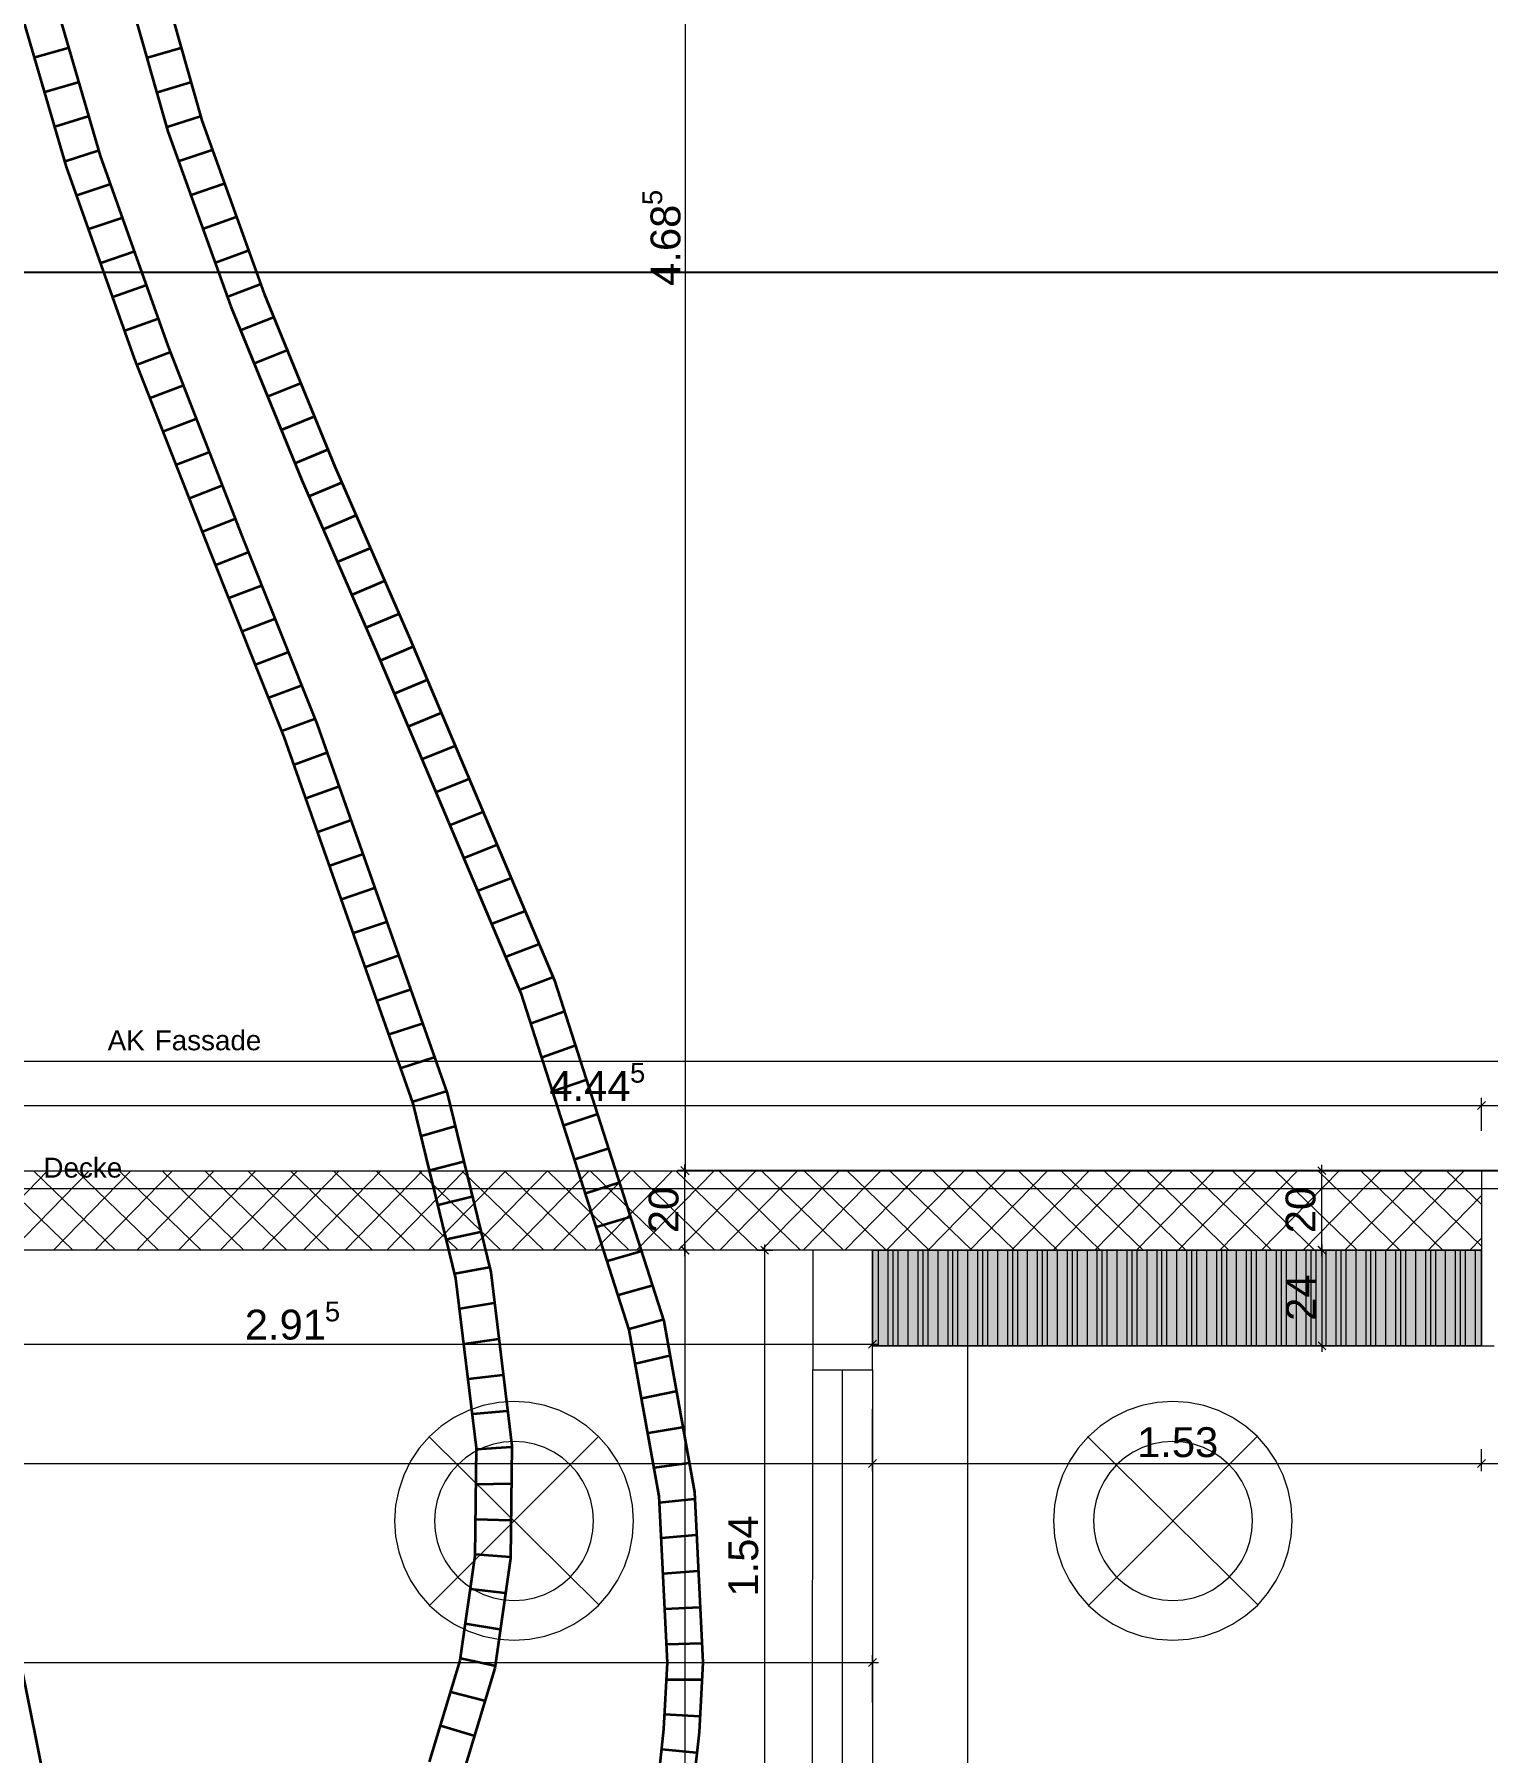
# Model space of a CAD drawing. Extents: x 0 to 1189, y 0 to 841.
# Drawn here: x 763.5 to 836.6, y 605.5 to 691.8 of the extents above; entities that cross this region are included whole.
import ezdxf
from ezdxf.lldxf.tags import DXFTag

# ---------------------------------------------------------------- set-up
doc = ezdxf.new("R2010")
doc.units = 0
doc.layers.get('0').update_dxf_attribs({"lineweight": 35})
for name, color, linetype, lineweight in [('211.5 Stahlbeton Kontur', 7, 'Continuous', 25), ('211.5 Stahlbeton Schraffur', 7, 'Continuous', 25), ('221.5 Aussentüre Holz', 7, 'Continuous', 25), ('221.5 Aussentüre_ Nebentüre', 7, 'Continuous', 25), ('225.2 Dämmung Aussen', 7, 'Continuous', 25), ('Beleuchtung', 7, 'Continuous', 25), ('Bemassung', 7, 'Continuous', 25), ('Gebäude Kontur', 7, 'Continuous', 25)]:
    doc.layers.add(name, color=color, linetype=linetype, lineweight=lineweight)
for name, color, linetype, lineweight, true_color in [('L_Abluft_eingelegt', 7, 'fein_strichliert', 35, 0xffcc00), ('L_Mass', 5, 'Continuous', 25, 0x0000ff), ('L_Zuluft_eingelegt', 1, 'fein_strichliert', 35, 0xff0000)]:
    doc.layers.add(name, color=color, linetype=linetype, lineweight=lineweight, true_color=true_color)
doc.styles.get("Standard").update_dxf_attribs({"font": 'arial.ttf'})
tags = doc.linetypes.add('fein_strichliert', pattern=[4, 1, -2, 1]).pattern_tags.tags
tags[8:9] = [DXFTag(74, 4), DXFTag(75, 0), DXFTag(340, '0'), DXFTag(46, 0.0), DXFTag(50, 0.0), DXFTag(44, 0.0), DXFTag(45, 0.0)]
tags[6:7] = [DXFTag(74, 4), DXFTag(75, 0), DXFTag(340, '0'), DXFTag(46, 0.0), DXFTag(50, 0.0), DXFTag(44, 0.0), DXFTag(45, 0.0)]
tags[4:5] = [DXFTag(74, 4), DXFTag(75, 0), DXFTag(340, '0'), DXFTag(46, 0.0), DXFTag(50, 0.0), DXFTag(44, 0.0), DXFTag(45, 0.0)]
tags = doc.linetypes.add('Strichlin_lang', pattern=[0.5, 0.3, -0.2]).pattern_tags.tags
tags[6:7] = [DXFTag(74, 4), DXFTag(75, 0), DXFTag(340, '0'), DXFTag(46, 1.0), DXFTag(50, 0.0), DXFTag(44, 0.0), DXFTag(45, 0.0)]
tags[4:5] = [DXFTag(74, 4), DXFTag(75, 0), DXFTag(340, '0'), DXFTag(46, 1.0), DXFTag(50, 0.0), DXFTag(44, 0.0), DXFTag(45, 0.0)]
tags = doc.linetypes.add('Wipeout_Contour', pattern=[1, 0, -1]).pattern_tags.tags
tags[6:7] = [DXFTag(74, 4), DXFTag(75, 0), DXFTag(340, '0'), DXFTag(46, 1.0), DXFTag(50, 0.0), DXFTag(44, 0.0), DXFTag(45, 0.0)]
tags[4:5] = [DXFTag(74, 4), DXFTag(75, 0), DXFTag(340, '0'), DXFTag(46, 1.0), DXFTag(50, 0.0), DXFTag(44, 0.0), DXFTag(45, 0.0)]

# ---------------------------------------------------------------- blocks, each defined once
blk = doc.blocks.new('Referenz-A0SO6TOG06', base_point=(4.401, 96.704))
at = {"layer": '211.5 Stahlbeton Kontur', "color": 0, "lineweight": 18}
for p, q in [((747.342, 634.723), (836.241, 634.723)), ((836.241, 634.723), (836.241, 630.721)), ((836.241, 630.721), (747.342, 630.721))]:
    blk.add_line(p, q, dxfattribs=at)
at = {"layer": '211.5 Stahlbeton Schraffur', "color": 0, "lineweight": 13}
for p, q in [((760.313, 630.721), (764.208, 634.723)), ((765.467, 630.721), (761.353, 634.723)), ((762.406, 630.721), (766.301, 634.723)), ((767.618, 630.721), (763.504, 634.723)), ((764.499, 630.721), (768.393, 634.723)), ((769.769, 630.721), (765.655, 634.723)), ((766.592, 630.721), (770.486, 634.723)), ((771.92, 630.721), (767.806, 634.723)), ((768.685, 630.721), (772.579, 634.723)), ((774.071, 630.721), (769.957, 634.723)), ((770.778, 630.721), (774.672, 634.723)), ((776.222, 630.721), (772.108, 634.723)), ((772.87, 630.721), (776.765, 634.723)), ((778.373, 630.721), (774.259, 634.723)), ((774.963, 630.721), (778.858, 634.723)), ((780.524, 630.721), (776.41, 634.723)), ((777.056, 630.721), (780.95, 634.723)), ((782.675, 630.721), (778.561, 634.723)), ((779.149, 630.721), (783.043, 634.723)), ((784.826, 630.721), (780.712, 634.723)), ((781.242, 630.721), (785.136, 634.723)), ((786.977, 630.721), (782.863, 634.723)), ((783.335, 630.721), (787.229, 634.723)), ((789.128, 630.721), (785.014, 634.723)), ((785.427, 630.721), (789.322, 634.723)), ((791.279, 630.721), (787.165, 634.723)), ((787.52, 630.721), (791.415, 634.723)), ((793.43, 630.721), (789.316, 634.723)), ((789.613, 630.721), (793.507, 634.723)), ((795.581, 630.721), (791.467, 634.723)), ((791.706, 630.721), (795.6, 634.723)), ((797.732, 630.721), (793.618, 634.723)), ((793.799, 630.721), (797.693, 634.723)), ((799.883, 630.721), (795.769, 634.723)), ((795.892, 630.721), (799.786, 634.723)), ((802.034, 630.721), (797.92, 634.723)), ((797.984, 630.721), (801.879, 634.723)), ((804.185, 630.721), (800.071, 634.723)), ((800.077, 630.721), (803.972, 634.723)), ((802.17, 630.721), (806.064, 634.723)), ((806.336, 630.721), (802.222, 634.723)), ((804.263, 630.721), (808.157, 634.723)), ((808.487, 630.721), (804.373, 634.723)), ((806.356, 630.721), (810.25, 634.723)), ((810.638, 630.721), (806.524, 634.723)), ((808.448, 630.721), (812.343, 634.723)), ((812.789, 630.721), (808.675, 634.723)), ((810.541, 630.721), (814.436, 634.723)), ((814.94, 630.721), (810.826, 634.723)), ((812.634, 630.721), (816.528, 634.723)), ((817.091, 630.721), (812.977, 634.723)), ((814.727, 630.721), (818.621, 634.723)), ((819.242, 630.721), (815.128, 634.723)), ((816.82, 630.721), (820.714, 634.723)), ((821.393, 630.721), (817.279, 634.723)), ((818.913, 630.721), (822.807, 634.723)), ((823.544, 630.721), (819.43, 634.723)), ((821.005, 630.721), (824.9, 634.723)), ((825.695, 630.721), (821.581, 634.723)), ((823.098, 630.721), (826.993, 634.723)), ((827.846, 630.721), (823.732, 634.723)), ((825.191, 630.721), (829.085, 634.723)), ((829.997, 630.721), (825.883, 634.723)), ((827.284, 630.721), (831.178, 634.723)), ((832.148, 630.721), (828.034, 634.723)), ((829.377, 630.721), (833.271, 634.723)), ((834.299, 630.721), (830.185, 634.723)), ((831.47, 630.721), (835.364, 634.723)), ((836.241, 630.924), (832.336, 634.723)), ((836.241, 633.017), (834.487, 634.723)), ((833.562, 630.721), (836.241, 633.474)), ((835.655, 630.721), (836.241, 631.323))]:
    blk.add_line(p, q, dxfattribs=at)
at = {"layer": '221.5 Aussentüre Holz', "color": 0, "lineweight": 13}
for p, q in [((805.642, 630.722), (802.642, 630.722)), ((802.642, 630.722), (802.642, 624.722)), ((805.642, 630.722), (805.642, 625.922)), ((805.642, 624.722), (805.642, 625.922)), ((810.441, 599.922), (810.442, 625.922)), ((802.641, 601.622), (802.642, 624.722)), ((802.642, 624.722), (804.142, 624.722)), ((802.642, 624.722), (805.642, 624.722)), ((804.141, 601.622), (804.142, 624.722)), ((804.142, 624.722), (805.642, 624.722)), ((805.642, 624.722), (805.641, 601.622))]:
    blk.add_line(p, q, dxfattribs=at)
at = {"layer": '221.5 Aussentüre_ Nebentüre', "color": 0, "lineweight": 13}
for p, q in [((836.241, 634.721), (836.241, 630.721)), ((836.241, 634.719), (836.865, 634.719)), ((836.241, 625.921), (836.241, 630.721)), ((836.241, 625.921), (836.881, 625.921))]:
    blk.add_line(p, q, dxfattribs=at)
at = {"layer": '225.2 Dämmung Aussen', "color": 0, "linetype": 'Wipeout_Contour', "lineweight": 0, "ltscale": 35.120912}
for p, q in [((836.241, 630.721), (805.642, 630.721)), ((805.642, 630.721), (805.642, 625.921)), ((836.241, 630.721), (805.642, 630.721)), ((805.642, 630.721), (805.642, 625.921)), ((836.241, 625.921), (836.241, 630.721)), ((836.241, 625.921), (836.241, 630.721)), ((805.642, 625.921), (836.241, 625.921)), ((805.642, 625.921), (836.241, 625.921))]:
    blk.add_line(p, q, dxfattribs=at)
at = {"layer": '225.2 Dämmung Aussen', "color": 0, "lineweight": 13}
for p, q in [((805.642, 630.721), (836.241, 630.721)), ((805.642, 625.921), (805.642, 630.721)), ((805.941, 625.921), (805.941, 630.721)), ((805.941, 625.921), (805.941, 630.721)), ((806.441, 625.921), (806.441, 630.721)), ((806.691, 625.921), (806.691, 630.721)), ((806.941, 625.921), (806.941, 630.721)), ((807.441, 625.921), (807.441, 630.721)), ((807.441, 625.921), (807.441, 630.721)), ((807.941, 625.921), (807.941, 630.721)), ((808.191, 625.921), (808.191, 630.721)), ((808.441, 625.921), (808.441, 630.721)), ((808.941, 625.921), (808.941, 630.721)), ((808.941, 625.921), (808.941, 630.721)), ((809.441, 625.921), (809.441, 630.721)), ((809.691, 625.921), (809.691, 630.721)), ((809.941, 625.921), (809.941, 630.721)), ((810.441, 625.921), (810.441, 630.721)), ((810.441, 625.921), (810.441, 630.721)), ((810.941, 625.921), (810.941, 630.721)), ((811.191, 625.921), (811.191, 630.721)), ((811.441, 625.921), (811.441, 630.721)), ((811.941, 625.921), (811.941, 630.721)), ((811.941, 625.921), (811.941, 630.721)), ((812.441, 625.921), (812.441, 630.721)), ((812.691, 625.921), (812.691, 630.721)), ((812.941, 625.921), (812.941, 630.721)), ((813.441, 625.921), (813.441, 630.721)), ((813.441, 625.921), (813.441, 630.721)), ((813.941, 625.921), (813.941, 630.721)), ((814.191, 625.921), (814.191, 630.721)), ((814.441, 625.921), (814.441, 630.721)), ((814.941, 625.921), (814.941, 630.721)), ((814.941, 625.921), (814.941, 630.721)), ((815.441, 625.921), (815.441, 630.721)), ((815.691, 625.921), (815.691, 630.721)), ((815.941, 625.921), (815.941, 630.721)), ((816.441, 625.921), (816.441, 630.721)), ((816.441, 625.921), (816.441, 630.721)), ((816.941, 625.921), (816.941, 630.721)), ((817.191, 625.921), (817.191, 630.721)), ((817.441, 625.921), (817.441, 630.721)), ((817.941, 625.921), (817.941, 630.721)), ((817.941, 625.921), (817.941, 630.721)), ((818.441, 625.921), (818.441, 630.721)), ((818.691, 625.921), (818.691, 630.721)), ((818.941, 625.921), (818.941, 630.721)), ((819.441, 625.921), (819.441, 630.721)), ((819.441, 625.921), (819.441, 630.721)), ((819.941, 625.921), (819.941, 630.721)), ((820.191, 625.921), (820.191, 630.721)), ((820.441, 625.921), (820.441, 630.721)), ((820.941, 625.921), (820.941, 630.721)), ((820.941, 625.921), (820.941, 630.721)), ((821.441, 625.921), (821.441, 630.721)), ((821.691, 625.921), (821.691, 630.721)), ((821.941, 625.921), (821.941, 630.721)), ((822.441, 625.921), (822.441, 630.721)), ((822.441, 625.921), (822.441, 630.721)), ((822.941, 625.921), (822.941, 630.721)), ((823.191, 625.921), (823.191, 630.721)), ((823.441, 625.921), (823.441, 630.721)), ((823.941, 625.921), (823.941, 630.721)), ((823.941, 625.921), (823.941, 630.721)), ((824.441, 625.921), (824.441, 630.721)), ((824.691, 625.921), (824.691, 630.721)), ((824.941, 625.921), (824.941, 630.721)), ((825.441, 625.921), (825.441, 630.721)), ((825.441, 625.921), (825.441, 630.721)), ((825.941, 625.921), (825.941, 630.721)), ((826.191, 625.921), (826.191, 630.721)), ((826.441, 625.921), (826.441, 630.721)), ((826.941, 625.921), (826.941, 630.721)), ((826.941, 625.921), (826.941, 630.721)), ((827.441, 625.921), (827.441, 630.721)), ((827.691, 625.921), (827.691, 630.721)), ((827.941, 625.921), (827.941, 630.721)), ((828.441, 625.921), (828.441, 630.721)), ((828.441, 625.921), (828.441, 630.721)), ((828.941, 625.921), (828.941, 630.721)), ((829.191, 625.921), (829.191, 630.721)), ((829.441, 625.921), (829.441, 630.721)), ((829.941, 625.921), (829.941, 630.721)), ((829.941, 625.921), (829.941, 630.721)), ((830.441, 625.921), (830.441, 630.721)), ((830.691, 625.921), (830.691, 630.721)), ((830.941, 625.921), (830.941, 630.721)), ((831.441, 625.921), (831.441, 630.721)), ((831.441, 625.921), (831.441, 630.721)), ((831.941, 625.921), (831.941, 630.721)), ((832.191, 625.921), (832.191, 630.721)), ((832.441, 625.921), (832.441, 630.721)), ((832.941, 625.921), (832.941, 630.721)), ((832.941, 625.921), (832.941, 630.721)), ((833.441, 625.921), (833.441, 630.721)), ((833.691, 625.921), (833.691, 630.721)), ((833.941, 625.921), (833.941, 630.721)), ((834.441, 625.921), (834.441, 630.721)), ((834.441, 625.921), (834.441, 630.721)), ((834.941, 625.921), (834.941, 630.721)), ((835.191, 625.921), (835.191, 630.721)), ((835.441, 625.921), (835.441, 630.721)), ((835.941, 625.921), (835.941, 630.721)), ((835.941, 625.921), (835.941, 630.721)), ((836.241, 630.721), (836.241, 625.921)), ((836.241, 625.921), (805.642, 625.921))]:
    blk.add_line(p, q, dxfattribs=at)
at = {"layer": '225.2 Dämmung Aussen', "color": 7, "linetype": 'Wipeout_Contour', "lineweight": 0, "ltscale": 35.120912, "true_color": 0xffffff}
for points in [[(805.642, 625.921), (836.241, 625.921), (805.642, 630.721)], [(836.241, 625.921), (805.642, 630.721), (836.241, 630.721)], [(805.642, 625.921), (836.241, 625.921), (805.642, 630.721)], [(836.241, 625.921), (805.642, 630.721), (836.241, 630.721)]]:
    blk.add_solid(points, dxfattribs=at)
at = {"layer": 'Beleuchtung', "color": 0, "lineweight": 13}
for p, q in [((785.343, 622.665), (784.639, 622.318)), ((786.086, 622.917), (785.343, 622.665)), ((786.856, 623.07), (786.086, 622.917)), ((787.639, 623.122), (786.856, 623.07)), ((788.422, 623.07), (787.639, 623.122)), ((789.192, 622.917), (788.422, 623.07)), ((789.935, 622.665), (789.192, 622.917)), ((790.639, 622.318), (789.935, 622.665)), ((818.443, 622.665), (817.739, 622.318)), ((819.186, 622.917), (818.443, 622.665)), ((819.956, 623.07), (819.186, 622.917)), ((820.739, 623.122), (819.956, 623.07)), ((821.522, 623.07), (820.739, 623.122)), ((822.292, 622.917), (821.522, 623.07)), ((823.035, 622.665), (822.292, 622.917)), ((823.739, 622.318), (823.035, 622.665)), ((783.986, 621.882), (783.396, 621.364)), ((784.639, 622.318), (783.986, 621.882)), ((791.291, 621.882), (790.639, 622.318)), ((791.881, 621.364), (791.291, 621.882)), ((817.086, 621.882), (816.496, 621.364)), ((817.739, 622.318), (817.086, 621.882)), ((824.391, 621.882), (823.739, 622.318)), ((824.981, 621.364), (824.391, 621.882)), ((783.396, 621.364), (782.879, 620.774)), ((783.351, 621.36), (791.885, 612.924)), ((791.885, 612.924), (783.351, 621.36)), ((791.88, 621.366), (783.397, 612.878)), ((783.397, 612.878), (791.88, 621.366)), ((786.605, 620.982), (786.11, 620.814)), ((787.117, 621.084), (786.605, 620.982)), ((787.639, 621.118), (787.117, 621.084)), ((788.16, 621.084), (787.639, 621.118)), ((788.673, 620.982), (788.16, 621.084)), ((789.168, 620.814), (788.673, 620.982)), ((792.399, 620.774), (791.881, 621.364)), ((816.496, 621.364), (815.979, 620.774)), ((816.451, 621.36), (824.985, 612.924)), ((824.985, 612.924), (816.451, 621.36)), ((824.98, 621.366), (816.497, 612.878)), ((816.497, 612.878), (824.98, 621.366)), ((819.705, 620.982), (819.21, 620.814)), ((820.217, 621.084), (819.705, 620.982)), ((820.739, 621.118), (820.217, 621.084)), ((821.26, 621.084), (820.739, 621.118)), ((821.773, 620.982), (821.26, 621.084)), ((822.268, 620.814), (821.773, 620.982)), ((825.499, 620.774), (824.981, 621.364)), ((782.443, 620.122), (782.096, 619.418)), ((782.879, 620.774), (782.443, 620.122)), ((785.206, 620.292), (784.813, 619.947)), ((785.641, 620.583), (785.206, 620.292)), ((786.11, 620.814), (785.641, 620.583)), ((789.637, 620.583), (789.168, 620.814)), ((790.071, 620.292), (789.637, 620.583)), ((790.464, 619.947), (790.071, 620.292)), ((792.835, 620.122), (792.399, 620.774)), ((793.182, 619.418), (792.835, 620.122)), ((815.543, 620.122), (815.196, 619.418)), ((815.979, 620.774), (815.543, 620.122)), ((818.306, 620.292), (817.913, 619.947)), ((818.741, 620.583), (818.306, 620.292)), ((819.21, 620.814), (818.741, 620.583)), ((822.737, 620.583), (822.268, 620.814)), ((823.171, 620.292), (822.737, 620.583)), ((823.564, 619.947), (823.171, 620.292)), ((825.935, 620.122), (825.499, 620.774)), ((826.282, 619.418), (825.935, 620.122)), ((782.096, 619.418), (781.843, 618.675)), ((784.469, 619.555), (784.178, 619.12)), ((784.813, 619.947), (784.469, 619.555)), ((790.809, 619.555), (790.464, 619.947)), ((791.099, 619.12), (790.809, 619.555)), ((793.434, 618.675), (793.182, 619.418)), ((815.196, 619.418), (814.943, 618.675)), ((817.569, 619.555), (817.278, 619.12)), ((817.913, 619.947), (817.569, 619.555)), ((823.909, 619.555), (823.564, 619.947)), ((824.199, 619.12), (823.909, 619.555)), ((826.534, 618.675), (826.282, 619.418)), ((781.843, 618.675), (781.69, 617.905)), ((783.947, 618.651), (783.779, 618.156)), ((784.178, 619.12), (783.947, 618.651)), ((791.331, 618.651), (791.099, 619.12)), ((791.499, 618.156), (791.331, 618.651)), ((793.587, 617.905), (793.434, 618.675)), ((814.943, 618.675), (814.79, 617.905)), ((817.047, 618.651), (816.879, 618.156)), ((817.278, 619.12), (817.047, 618.651)), ((824.431, 618.651), (824.199, 619.12)), ((824.599, 618.156), (824.431, 618.651)), ((826.687, 617.905), (826.534, 618.675)), ((781.69, 617.905), (781.639, 617.122)), ((783.677, 617.644), (783.643, 617.122)), ((783.779, 618.156), (783.677, 617.644)), ((791.601, 617.644), (791.499, 618.156)), ((791.635, 617.122), (791.601, 617.644)), ((793.639, 617.122), (793.587, 617.905)), ((814.79, 617.905), (814.739, 617.122)), ((816.777, 617.644), (816.743, 617.122)), ((816.879, 618.156), (816.777, 617.644)), ((824.701, 617.644), (824.599, 618.156)), ((824.735, 617.122), (824.701, 617.644)), ((826.739, 617.122), (826.687, 617.905)), ((781.639, 617.122), (781.69, 616.339)), ((783.643, 617.122), (783.677, 616.6)), ((783.677, 616.6), (783.779, 616.088)), ((791.499, 616.088), (791.601, 616.6)), ((791.601, 616.6), (791.635, 617.122)), ((793.587, 616.339), (793.639, 617.122)), ((814.739, 617.122), (814.79, 616.339)), ((816.743, 617.122), (816.777, 616.6)), ((816.777, 616.6), (816.879, 616.088)), ((824.599, 616.088), (824.701, 616.6)), ((824.701, 616.6), (824.735, 617.122)), ((826.687, 616.339), (826.739, 617.122)), ((781.69, 616.339), (781.843, 615.569)), ((783.779, 616.088), (783.947, 615.593)), ((791.331, 615.593), (791.499, 616.088)), ((793.434, 615.569), (793.587, 616.339)), ((814.79, 616.339), (814.943, 615.569)), ((816.879, 616.088), (817.047, 615.593)), ((824.431, 615.593), (824.599, 616.088)), ((826.534, 615.569), (826.687, 616.339)), ((781.843, 615.569), (782.096, 614.826)), ((782.096, 614.826), (782.443, 614.122)), ((783.947, 615.593), (784.178, 615.124)), ((784.178, 615.124), (784.469, 614.689)), ((790.809, 614.689), (791.099, 615.124)), ((791.099, 615.124), (791.331, 615.593)), ((792.835, 614.122), (793.182, 614.826)), ((793.182, 614.826), (793.434, 615.569)), ((814.943, 615.569), (815.196, 614.826)), ((815.196, 614.826), (815.543, 614.122)), ((817.047, 615.593), (817.278, 615.124)), ((817.278, 615.124), (817.569, 614.689)), ((823.909, 614.689), (824.199, 615.124)), ((824.199, 615.124), (824.431, 615.593)), ((825.935, 614.122), (826.282, 614.826)), ((826.282, 614.826), (826.534, 615.569)), ((782.443, 614.122), (782.879, 613.469)), ((784.469, 614.689), (784.813, 614.296)), ((784.813, 614.296), (785.206, 613.952)), ((785.206, 613.952), (785.641, 613.661)), ((789.637, 613.661), (790.071, 613.952)), ((790.071, 613.952), (790.464, 614.296)), ((790.464, 614.296), (790.809, 614.689)), ((792.399, 613.469), (792.835, 614.122)), ((815.543, 614.122), (815.979, 613.469)), ((817.569, 614.689), (817.913, 614.296)), ((817.913, 614.296), (818.306, 613.952)), ((818.306, 613.952), (818.741, 613.661)), ((822.737, 613.661), (823.171, 613.952)), ((823.171, 613.952), (823.564, 614.296)), ((823.564, 614.296), (823.909, 614.689)), ((825.499, 613.469), (825.935, 614.122)), ((782.879, 613.469), (783.396, 612.879)), ((785.641, 613.661), (786.11, 613.43)), ((786.11, 613.43), (786.605, 613.262)), ((786.605, 613.262), (787.117, 613.16)), ((787.117, 613.16), (787.639, 613.126)), ((787.639, 613.126), (788.16, 613.16)), ((788.16, 613.16), (788.673, 613.262)), ((788.673, 613.262), (789.168, 613.43)), ((789.168, 613.43), (789.637, 613.661)), ((791.881, 612.879), (792.399, 613.469)), ((815.979, 613.469), (816.496, 612.879)), ((818.741, 613.661), (819.21, 613.43)), ((819.21, 613.43), (819.705, 613.262)), ((819.705, 613.262), (820.217, 613.16)), ((820.217, 613.16), (820.739, 613.126)), ((820.739, 613.126), (821.26, 613.16)), ((821.26, 613.16), (821.773, 613.262)), ((821.773, 613.262), (822.268, 613.43)), ((822.268, 613.43), (822.737, 613.661)), ((824.981, 612.879), (825.499, 613.469)), ((783.396, 612.879), (783.986, 612.362)), ((783.986, 612.362), (784.639, 611.926)), ((790.639, 611.926), (791.291, 612.362)), ((791.291, 612.362), (791.881, 612.879)), ((816.496, 612.879), (817.086, 612.362)), ((817.086, 612.362), (817.739, 611.926)), ((823.739, 611.926), (824.391, 612.362)), ((824.391, 612.362), (824.981, 612.879)), ((784.639, 611.926), (785.343, 611.579)), ((785.343, 611.579), (786.086, 611.326)), ((789.192, 611.326), (789.935, 611.579)), ((789.935, 611.579), (790.639, 611.926)), ((817.739, 611.926), (818.443, 611.579)), ((818.443, 611.579), (819.186, 611.326)), ((822.292, 611.326), (823.035, 611.579)), ((823.035, 611.579), (823.739, 611.926)), ((786.086, 611.326), (786.856, 611.173)), ((786.856, 611.173), (787.639, 611.122)), ((787.639, 611.122), (788.422, 611.173)), ((788.422, 611.173), (789.192, 611.326)), ((819.186, 611.326), (819.956, 611.173)), ((819.956, 611.173), (820.739, 611.122)), ((820.739, 611.122), (821.522, 611.173)), ((821.522, 611.173), (822.292, 611.326))]:
    blk.add_line(p, q, dxfattribs=at)
at = {"layer": 'Bemassung', "color": 0, "lineweight": 13}
for p, q in [((796.23, 728.42), (796.23, 634.72)), ((836.041, 637.801), (836.441, 638.201)), ((836.441, 638.201), (836.041, 637.801)), ((836.241, 636.719), (836.241, 638.376)), ((836.241, 636.719), (836.241, 638.376)), ((747.342, 638.001), (836.241, 638.001)), ((835.941, 638.001), (836.241, 638.001)), ((836.241, 638.001), (836.541, 638.001)), ((836.241, 638.001), (859.842, 638.001)), ((796.601, 634.725), (795.851, 634.725)), ((795.855, 634.72), (796.605, 634.72)), ((796.426, 634.525), (796.026, 634.925)), ((796.03, 634.92), (796.43, 634.52)), ((796.226, 634.725), (796.226, 635.025)), ((796.226, 630.724), (796.226, 634.725)), ((796.23, 634.72), (796.23, 634.42)), ((829.842, 634.723), (827.851, 634.723)), ((828.426, 634.523), (828.026, 634.923)), ((828.226, 634.723), (828.226, 635.023)), ((828.226, 630.721), (828.226, 634.723)), ((796.601, 630.724), (795.851, 630.724)), ((800.642, 630.722), (795.855, 630.722)), ((796.026, 630.924), (796.426, 630.524)), ((796.43, 630.522), (796.03, 630.922)), ((796.226, 630.424), (796.226, 630.724)), ((796.23, 630.722), (796.23, 631.022)), ((796.23, 549.122), (796.23, 630.722)), ((799.855, 630.721), (800.642, 630.721)), ((800.43, 630.521), (800.03, 630.921)), ((800.23, 631.021), (800.23, 630.721)), ((800.23, 630.721), (800.23, 599.922)), ((829.842, 630.721), (827.851, 630.721)), ((829.842, 630.721), (827.855, 630.721)), ((828.026, 630.921), (828.426, 630.521)), ((828.43, 630.521), (828.03, 630.921)), ((828.226, 630.421), (828.226, 630.721)), ((828.23, 630.721), (828.23, 631.021)), ((828.23, 625.921), (828.23, 630.721)), ((805.642, 625.626), (805.642, 628.721)), ((805.442, 625.801), (805.842, 626.201)), ((828.03, 626.121), (828.43, 625.721)), ((747.342, 626.001), (805.642, 626.001)), ((805.642, 626.001), (805.942, 626.001)), ((830.482, 625.921), (827.855, 625.921)), ((828.23, 625.621), (828.23, 625.921)), ((805.642, 619.626), (805.642, 622.738)), ((548.341, 620.001), (805.642, 620.001)), ((805.342, 620.001), (805.642, 620.001)), ((805.442, 619.801), (805.842, 620.201)), ((805.842, 620.201), (805.442, 619.801)), ((805.642, 619.626), (805.642, 620.722)), ((805.642, 620.001), (805.942, 620.001)), ((805.642, 620.001), (836.241, 620.001)), ((835.941, 620.001), (836.241, 620.001)), ((836.441, 620.201), (836.041, 619.801)), ((836.041, 619.801), (836.441, 620.201)), ((836.241, 619.626), (836.241, 620.722)), ((836.241, 619.626), (836.241, 620.722)), ((836.241, 620.001), (859.842, 620.001)), ((836.241, 620.001), (836.541, 620.001)), ((716.641, 610.001), (805.641, 610.001)), ((805.441, 609.801), (805.841, 610.201)), ((805.641, 608.001), (805.641, 610.376)), ((805.641, 610.001), (805.941, 610.001))]:
    blk.add_line(p, q, dxfattribs=at)
at = {"layer": 'Gebäude Kontur', "color": 0, "linetype": 'Strichlin_lang', "lineweight": 13, "ltscale": 0.13}
for p, q in [((730.26, 640.226), (894.26, 640.226)), ((723.844, 633.824), (887.843, 633.824))]:
    blk.add_line(p, q, dxfattribs=at)
at = {"layer": 'Bemassung', "color": 0, "linetype": 'Continuous', "lineweight": 13, "ltscale": 0.13, "attachment_point": 1, "rotation": 90}
for s, insert, char_height in [('{\\fArial;5}', (794.091, 683.244), 0.99), ('{\\fArial;4.68}', (794.496, 679.19), 1.5), ('{\\fArial;20}', (794.399, 631.58), 1.5), ('{\\fArial;20}', (826.399, 631.578), 1.5), ('{\\fArial;24}', (826.427, 627.177), 1.5), ('{\\fArial;1.54}', (798.401, 613.319), 1.5)]:
    blk.add_mtext(s, dxfattribs=dict(at, insert=insert, char_height=char_height))
at = {"layer": 'Bemassung', "color": 0, "linetype": 'Continuous', "lineweight": 13, "ltscale": 0.13, "attachment_point": 1}
for s, insert, char_height in [('{\\fArial;5}', (793.466, 640.137), 0.99), ('{\\fArial;4.44}', (789.412, 639.732), 1.5), ('{\\fArial;5}', (778.133, 628.141), 0.99), ('{\\fArial;2.91}', (774.113, 627.736), 1.5), ('{\\fArial;1.53}', (818.939, 621.829), 1.5)]:
    blk.add_mtext(s, dxfattribs=dict(at, insert=insert, char_height=char_height))
at = {"layer": 'Gebäude Kontur', "color": 0, "lineweight": 13, "char_height": 1, "attachment_point": 1}
for s, insert in [('{\\fArial;AK}', (767.222, 641.774)), ('{\\fArial;Fassade}', (769.586, 641.774)), ('{\\fArial;Decke}', (763.996, 635.375))]:
    blk.add_mtext(s, dxfattribs=dict(at, insert=insert))
blk = doc.blocks.new('Lüftungsrohr ComfoTube 90_ Rolle à 50 m-A0SO6TPU06', base_point=(733.488, 523.296))
at = {"color": 0, "linetype": 'ByBlock', "lineweight": -2, "ltscale": 0.35}
blk.add_line((760.834, 619.902), (764.14, 603.584), dxfattribs=at)
blk = doc.blocks.new('Lüftungsrohr ComfoTube 90_ Rolle à 50 m-A0SO6TQY06', base_point=(765.422, 446.828))
at = {"color": 0, "linetype": 'ByBlock', "lineweight": -2, "ltscale": 0.35}
for p, q in [((769.467, 696.252), (771.961, 687.499)), ((767.717, 695.84), (770.25, 686.948)), ((770.9, 691.129), (769.222, 690.65)), ((771.39, 689.411), (769.719, 688.905)), ((771.879, 687.693), (770.216, 687.161)), ((771.961, 687.499), (775.089, 678.788)), ((770.25, 686.948), (773.412, 678.144)), ((772.471, 686.004), (770.814, 685.453)), ((773.076, 684.319), (771.425, 683.751)), ((773.681, 682.634), (772.037, 682.048)), ((774.287, 680.948), (772.648, 680.345)), ((774.892, 679.263), (773.26, 678.642)), ((775.089, 678.788), (778.638, 670.116)), ((773.412, 678.144), (776.984, 669.418)), ((775.55, 677.595), (773.923, 676.962)), ((776.23, 675.934), (774.607, 675.291)), ((776.91, 674.274), (775.291, 673.62)), ((777.589, 672.613), (775.975, 671.949)), ((778.269, 670.952), (776.658, 670.278)), ((778.638, 670.116), (782.396, 661.474)), ((776.984, 669.418), (780.746, 660.766)), ((778.967, 669.296), (777.359, 668.617)), ((779.685, 667.646), (778.077, 666.966)), ((780.402, 665.996), (778.795, 665.314)), ((781.12, 664.346), (779.513, 663.663)), ((781.838, 662.696), (780.231, 662.012)), ((782.396, 661.474), (789.668, 644.273)), ((780.746, 660.766), (787.983, 643.647)), ((782.551, 661.043), (780.945, 660.36)), ((783.254, 659.381), (781.644, 658.705)), ((783.956, 657.72), (782.343, 657.051)), ((784.659, 656.058), (783.043, 655.397)), ((785.361, 654.397), (783.742, 653.743)), ((786.063, 652.735), (784.442, 652.088)), ((786.766, 651.073), (785.141, 650.434)), ((787.468, 649.412), (785.84, 648.78)), ((788.17, 647.75), (786.54, 647.126)), ((788.873, 646.088), (787.239, 645.471)), ((789.575, 644.427), (787.939, 643.817)), ((789.668, 644.273), (795.161, 627.154)), ((787.983, 643.647), (793.414, 626.719)), ((790.142, 642.711), (788.501, 642.116)), ((790.695, 640.99), (789.048, 640.409)), ((791.247, 639.269), (789.596, 638.703)), ((791.8, 637.547), (790.143, 636.996)), ((792.352, 635.826), (790.69, 635.29)), ((792.904, 634.105), (791.238, 633.583)), ((793.456, 632.383), (791.786, 631.877)), ((794.009, 630.662), (792.333, 630.17)), ((794.561, 628.94), (792.881, 628.464)), ((795.113, 627.219), (793.429, 626.757)), ((795.161, 627.154), (796.7, 618.563)), ((793.414, 626.719), (794.912, 618.359)), ((795.444, 625.422), (793.746, 625.014)), ((795.768, 623.623), (794.058, 623.269)), ((796.09, 621.824), (794.37, 621.525)), ((796.412, 620.025), (794.683, 619.781)), ((794.912, 618.359), (795.33, 610.002)), ((796.7, 618.563), (797.128, 609.999)), ((796.691, 618.222), (794.955, 618.03)), ((796.782, 616.407), (795.043, 616.249)), ((796.873, 614.592), (795.132, 614.469)), ((796.964, 612.777), (795.221, 612.689)), ((797.055, 610.962), (795.31, 610.908)), ((795.33, 610.002), (795.151, 606.649)), ((797.128, 609.999), (796.941, 606.504)), ((797.056, 609.133), (795.31, 609.142)), ((796.958, 607.289), (795.215, 607.391)), ((795.151, 606.649), (794.783, 603.268)), ((796.941, 606.504), (796.563, 603.032)), ((796.803, 605.463), (795.065, 605.631))]:
    blk.add_line(p, q, dxfattribs=at)
blk = doc.blocks.new('Lüftungsrohr ComfoTube 90_ Rolle à 50 m-A0SO6TS806', base_point=(716.504, 463.244))
at = {"color": 0, "linetype": 'ByBlock', "lineweight": -2, "ltscale": 0.35}
for p, q in [((764.073, 695.231), (766.846, 685.72)), ((762.328, 694.804), (765.137, 685.168)), ((765.245, 691.126), (763.563, 690.658)), ((765.745, 689.409), (764.07, 688.918)), ((766.246, 687.692), (764.577, 687.179)), ((766.746, 685.975), (765.084, 685.441)), ((766.846, 685.72), (770.24, 676.169)), ((765.137, 685.168), (768.558, 675.541)), ((767.331, 684.281), (765.674, 683.732)), ((767.932, 682.591), (766.279, 682.03)), ((768.532, 680.902), (766.884, 680.327)), ((769.133, 679.212), (767.489, 678.625)), ((769.733, 677.522), (768.094, 676.922)), ((770.24, 676.169), (773.969, 666.631)), ((768.558, 675.541), (772.299, 665.971)), ((770.344, 675.836), (768.709, 675.224)), ((770.998, 674.162), (769.365, 673.545)), ((771.653, 672.488), (770.021, 671.866)), ((772.307, 670.814), (770.678, 670.187)), ((772.961, 669.141), (771.334, 668.508)), ((773.616, 667.467), (771.991, 666.828)), ((773.969, 666.631), (777.749, 657.149)), ((772.299, 665.971), (776.068, 656.518)), ((774.277, 665.792), (772.651, 665.154)), ((774.945, 664.117), (773.317, 663.486)), ((775.613, 662.442), (773.982, 661.817)), ((776.28, 660.766), (774.647, 660.148)), ((776.948, 659.091), (775.313, 658.48)), ((777.616, 657.415), (775.978, 656.811)), ((777.749, 657.149), (784.283, 638.617)), ((776.068, 656.518), (782.56, 638.106)), ((778.227, 655.719), (776.587, 655.121)), ((778.827, 654.018), (777.184, 653.427)), ((779.427, 652.317), (777.781, 651.733)), ((780.027, 650.616), (778.379, 650.039)), ((780.626, 648.915), (778.976, 648.345)), ((781.226, 647.213), (779.573, 646.651)), ((781.826, 645.512), (780.171, 644.957)), ((782.425, 643.811), (780.768, 643.263)), ((783.025, 642.11), (781.365, 641.568)), ((783.625, 640.409), (781.963, 639.874)), ((784.224, 638.708), (782.56, 638.18)), ((784.283, 638.617), (786.467, 629.621)), ((782.56, 638.106), (784.698, 629.3)), ((784.664, 636.942), (782.987, 636.453)), ((785.094, 635.172), (783.406, 634.725)), ((785.524, 633.402), (783.826, 632.997)), ((785.954, 631.631), (784.246, 631.269)), ((786.382, 629.861), (784.666, 629.541)), ((786.467, 629.621), (787.527, 620.9)), ((784.698, 629.3), (785.731, 620.801)), ((786.632, 628.059), (784.908, 627.779)), ((786.852, 626.252), (785.123, 626.012)), ((787.072, 624.445), (785.337, 624.246)), ((787.291, 622.638), (785.552, 622.479)), ((787.527, 620.9), (787.462, 615.229)), ((785.731, 620.801), (785.668, 615.367)), ((787.499, 620.83), (785.757, 620.713)), ((787.48, 618.989), (785.735, 618.954)), ((787.46, 617.148), (785.714, 617.195)), ((785.668, 615.367), (784.913, 610.107)), ((787.437, 615.307), (785.696, 615.437)), ((787.462, 615.229), (786.671, 609.719)), ((787.187, 613.484), (785.453, 613.695)), ((786.925, 611.661), (785.203, 611.953)), ((784.913, 610.107), (783.381, 605.022)), ((786.661, 609.84), (784.955, 610.212)), ((786.671, 609.719), (785.068, 604.399)), ((786.15, 608.079), (784.461, 608.518)), ((785.622, 606.322), (783.951, 606.828))]:
    blk.add_line(p, q, dxfattribs=at)
blk = doc.blocks.new('Maß-A0SO6TT406', base_point=(714.254, 455.59))
at = {"color": 0, "linetype": 'ByBlock', "lineweight": -2, "ltscale": 0.25}
for p, q in [((885.712, 679.858), (725.56, 679.858)), ((885.712, 634.72), (796.605, 634.72))]:
    blk.add_line(p, q, dxfattribs=at)

msp = doc.modelspace()

# ---------------------------------------------------------------- block references
at = {"color": 8, "lineweight": 25, "ltscale": 0.25, "true_color": 0x808080}
msp.add_blockref('Referenz-A0SO6TOG06', (4.401, 96.704), dxfattribs=at)
at = {"layer": 'L_Abluft_eingelegt', "linetype": 'Continuous', "ltscale": 0.35}
msp.add_blockref('Lüftungsrohr ComfoTube 90_ Rolle à 50 m-A0SO6TPU06', (733.488, 523.296), dxfattribs=at)
at = {"layer": 'L_Mass', "ltscale": 0.25}
msp.add_blockref('Maß-A0SO6TT406', (714.254, 455.59), dxfattribs=at)
at = {"layer": 'L_Zuluft_eingelegt', "linetype": 'Continuous', "ltscale": 0.35}
for name, p in [('Lüftungsrohr ComfoTube 90_ Rolle à 50 m-A0SO6TS806', (716.504, 463.244)), ('Lüftungsrohr ComfoTube 90_ Rolle à 50 m-A0SO6TQY06', (765.422, 446.828))]:
    msp.add_blockref(name, p, dxfattribs=at)

doc.saveas('drawing.dxf')
